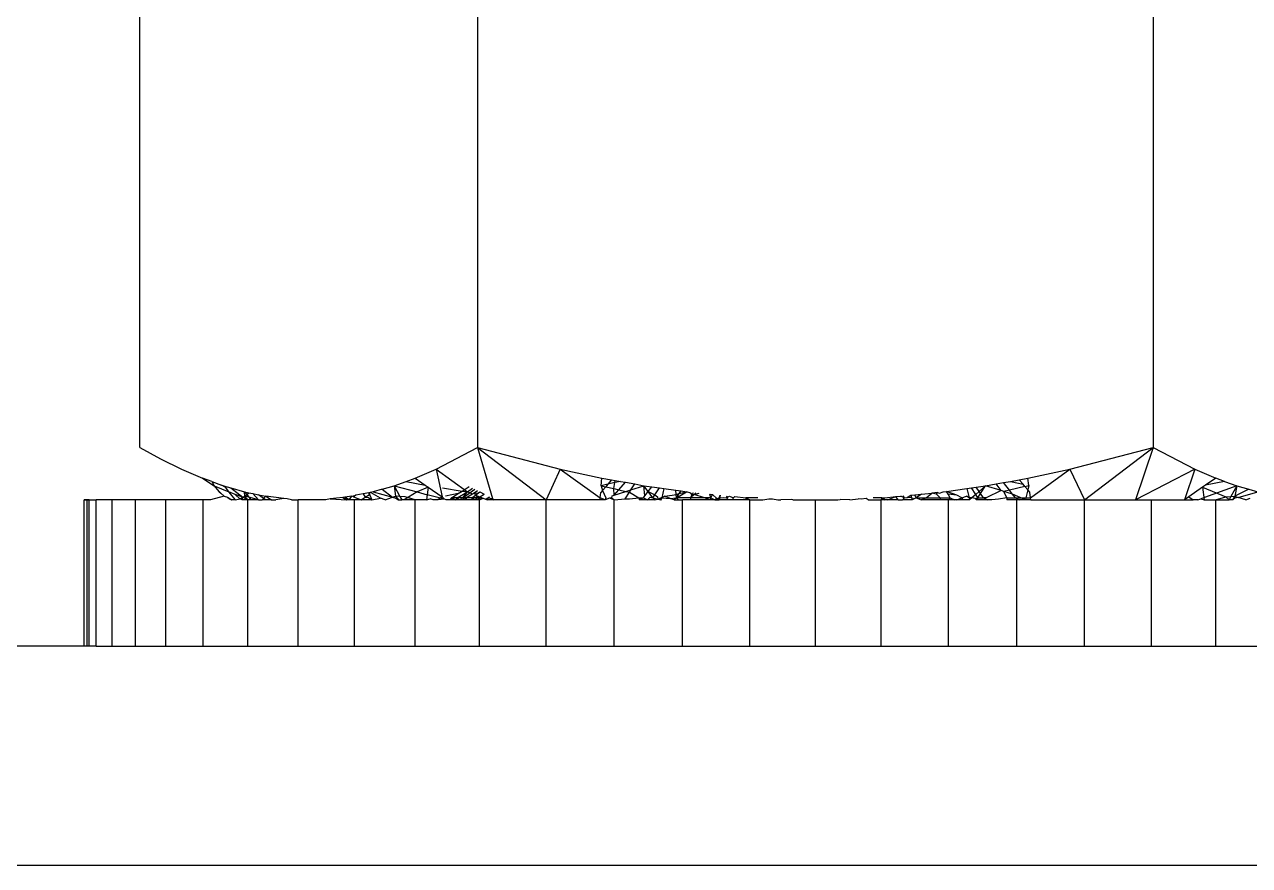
# Model space of a CAD drawing. Header units: millimetres. Extents: x 243 to 2849, y 203 to 3454.
# Drawn here: x 1650.18 to 1666.93, y 1575.16 to 1586.66 of the extents above; entities that cross this region are included whole.
import ezdxf

# ---------------------------------------------------------------- set-up
doc = ezdxf.new("R2010")
doc.units = ezdxf.units.MM

msp = doc.modelspace()

# ---------------------------------------------------------------- linework, layer by layer
for p, q in [((1651.761, 1580.871), (1651.761, 1587.442)), ((1656.379, 1587.442), (1656.379, 1580.871)), ((1665.617, 1587.442), (1665.617, 1580.871)), ((1651.761, 1580.871), (1652.044, 1580.715)), ((1655.811, 1580.574), (1656.379, 1580.871)), ((1656.379, 1580.871), (1657.508, 1580.577)), ((1656.379, 1580.871), (1657.317, 1580.156)), ((1656.379, 1580.871), (1656.583, 1580.175)), ((1664.478, 1580.574), (1665.617, 1580.871)), ((1664.679, 1580.156), (1665.617, 1580.871)), ((1665.617, 1580.871), (1665.376, 1580.156)), ((1665.617, 1580.871), (1666.185, 1580.575)), ((1652.044, 1580.715), (1652.328, 1580.575)), ((1652.328, 1580.575), (1652.616, 1580.452)), ((1655.524, 1580.452), (1655.811, 1580.574)), ((1655.811, 1580.574), (1655.894, 1580.198)), ((1655.811, 1580.574), (1656.239, 1580.266)), ((1657.508, 1580.577), (1657.317, 1580.156)), ((1657.508, 1580.577), (1658.078, 1580.454)), ((1657.508, 1580.577), (1658.056, 1580.182)), ((1663.903, 1580.451), (1664.478, 1580.574)), ((1663.94, 1580.182), (1664.478, 1580.574)), ((1664.478, 1580.574), (1664.679, 1580.156)), ((1666.185, 1580.575), (1665.376, 1580.156)), ((1666.185, 1580.575), (1666.045, 1580.156)), ((1666.185, 1580.575), (1666.472, 1580.452)), ((1652.746, 1580.405), (1652.616, 1580.452)), ((1652.616, 1580.452), (1652.776, 1580.349)), ((1652.746, 1580.405), (1652.776, 1580.349)), ((1652.746, 1580.405), (1652.875, 1580.359)), ((1655.238, 1580.349), (1655.403, 1580.409)), ((1655.403, 1580.409), (1655.524, 1580.452)), ((1655.403, 1580.409), (1655.661, 1580.358)), ((1655.524, 1580.452), (1655.661, 1580.358)), ((1658.07, 1580.35), (1658.078, 1580.454)), ((1658.078, 1580.454), (1658.211, 1580.43)), ((1658.211, 1580.43), (1658.16, 1580.37)), ((1658.256, 1580.392), (1658.16, 1580.37)), ((1658.211, 1580.43), (1658.262, 1580.421)), ((1658.24, 1580.31), (1658.256, 1580.392)), ((1658.256, 1580.392), (1658.262, 1580.421)), ((1658.331, 1580.409), (1658.256, 1580.392)), ((1658.262, 1580.421), (1658.331, 1580.409)), ((1658.311, 1580.293), (1658.401, 1580.396)), ((1658.331, 1580.409), (1658.401, 1580.396)), ((1658.401, 1580.396), (1658.527, 1580.373)), ((1663.47, 1580.374), (1663.57, 1580.392)), ((1663.57, 1580.392), (1663.665, 1580.409)), ((1663.651, 1580.288), (1663.57, 1580.392)), ((1663.665, 1580.409), (1663.785, 1580.43)), ((1663.665, 1580.409), (1663.837, 1580.37)), ((1663.785, 1580.43), (1663.903, 1580.451)), ((1663.837, 1580.37), (1663.785, 1580.43)), ((1663.916, 1580.352), (1663.903, 1580.451)), ((1666.472, 1580.452), (1666.333, 1580.358)), ((1666.593, 1580.409), (1666.333, 1580.358)), ((1666.593, 1580.409), (1666.472, 1580.452)), ((1666.593, 1580.409), (1666.76, 1580.349)), ((1652.776, 1580.349), (1652.819, 1580.298)), ((1652.776, 1580.349), (1652.975, 1580.265)), ((1652.819, 1580.298), (1652.845, 1580.266)), ((1652.819, 1580.298), (1652.869, 1580.246)), ((1652.845, 1580.266), (1652.869, 1580.246)), ((1652.869, 1580.246), (1652.915, 1580.206)), ((1652.875, 1580.359), (1652.903, 1580.349)), ((1652.934, 1580.326), (1652.875, 1580.359)), ((1652.934, 1580.326), (1652.903, 1580.349)), ((1652.903, 1580.349), (1653.004, 1580.32)), ((1652.975, 1580.265), (1652.934, 1580.326)), ((1653.07, 1580.156), (1652.975, 1580.265)), ((1653.062, 1580.229), (1652.975, 1580.265)), ((1653.004, 1580.32), (1653.191, 1580.266)), ((1653.004, 1580.32), (1653.169, 1580.191)), ((1653.126, 1580.169), (1653.062, 1580.229)), ((1653.169, 1580.191), (1653.062, 1580.229)), ((1653.191, 1580.266), (1653.251, 1580.254)), ((1653.196, 1580.206), (1653.191, 1580.266)), ((1653.191, 1580.266), (1653.252, 1580.191)), ((1653.196, 1580.206), (1653.251, 1580.254)), ((1653.251, 1580.254), (1653.305, 1580.243)), ((1653.305, 1580.243), (1653.382, 1580.227)), ((1653.384, 1580.156), (1653.305, 1580.243)), ((1653.382, 1580.227), (1653.482, 1580.206)), ((1653.478, 1580.156), (1653.382, 1580.227)), ((1654.658, 1580.206), (1654.714, 1580.218)), ((1654.714, 1580.218), (1654.682, 1580.196)), ((1654.815, 1580.239), (1654.714, 1580.218)), ((1654.89, 1580.254), (1654.815, 1580.239)), ((1654.815, 1580.239), (1654.841, 1580.192)), ((1654.841, 1580.192), (1654.901, 1580.229)), ((1654.949, 1580.266), (1654.89, 1580.254)), ((1654.901, 1580.229), (1654.89, 1580.254)), ((1654.924, 1580.25), (1654.89, 1580.254)), ((1654.89, 1580.254), (1654.934, 1580.156)), ((1655.052, 1580.177), (1654.924, 1580.25)), ((1655.072, 1580.302), (1654.949, 1580.266)), ((1654.949, 1580.266), (1655.215, 1580.192)), ((1655.072, 1580.302), (1655.238, 1580.349)), ((1655.072, 1580.302), (1655.215, 1580.192)), ((1655.238, 1580.349), (1655.317, 1580.202)), ((1655.238, 1580.349), (1655.257, 1580.206)), ((1655.238, 1580.349), (1655.552, 1580.264)), ((1655.552, 1580.264), (1655.373, 1580.156)), ((1655.705, 1580.328), (1655.552, 1580.264)), ((1655.552, 1580.264), (1655.691, 1580.227)), ((1655.661, 1580.358), (1655.705, 1580.328)), ((1655.691, 1580.227), (1655.681, 1580.156)), ((1655.705, 1580.328), (1655.691, 1580.227)), ((1655.924, 1580.164), (1655.691, 1580.227)), ((1655.705, 1580.328), (1655.894, 1580.198)), ((1655.899, 1580.319), (1656.168, 1580.277)), ((1656.114, 1580.242), (1655.938, 1580.207)), ((1656.023, 1580.182), (1656.114, 1580.242)), ((1656.098, 1580.182), (1656.239, 1580.266)), ((1656.114, 1580.242), (1656.168, 1580.277)), ((1656.168, 1580.277), (1656.264, 1580.34)), ((1656.168, 1580.277), (1656.239, 1580.266)), ((1656.175, 1580.182), (1656.34, 1580.301)), ((1656.175, 1580.182), (1656.239, 1580.266)), ((1656.22, 1580.182), (1656.309, 1580.238)), ((1656.239, 1580.266), (1656.309, 1580.317)), ((1656.239, 1580.266), (1656.309, 1580.238)), ((1656.298, 1580.182), (1656.351, 1580.221)), ((1656.309, 1580.238), (1656.333, 1580.253)), ((1656.333, 1580.253), (1656.378, 1580.282)), ((1656.333, 1580.253), (1656.385, 1580.246)), ((1656.333, 1580.253), (1656.351, 1580.221)), ((1656.351, 1580.221), (1656.41, 1580.265)), ((1656.351, 1580.221), (1656.386, 1580.182)), ((1656.351, 1580.221), (1656.411, 1580.197)), ((1656.385, 1580.246), (1656.41, 1580.265)), ((1656.41, 1580.265), (1656.47, 1580.234)), ((1656.411, 1580.197), (1656.47, 1580.234)), ((1658.056, 1580.182), (1658.062, 1580.256)), ((1658.088, 1580.286), (1658.062, 1580.256)), ((1658.16, 1580.37), (1658.07, 1580.35)), ((1658.07, 1580.35), (1658.088, 1580.286)), ((1658.07, 1580.35), (1658.13, 1580.336)), ((1658.13, 1580.336), (1658.088, 1580.286)), ((1658.088, 1580.286), (1658.132, 1580.182)), ((1658.16, 1580.37), (1658.13, 1580.336)), ((1658.13, 1580.336), (1658.24, 1580.31)), ((1658.22, 1580.21), (1658.246, 1580.219)), ((1658.246, 1580.219), (1658.24, 1580.31)), ((1658.24, 1580.31), (1658.311, 1580.293)), ((1658.246, 1580.219), (1658.311, 1580.293)), ((1658.246, 1580.219), (1658.406, 1580.27)), ((1658.311, 1580.293), (1658.406, 1580.27)), ((1658.397, 1580.169), (1658.454, 1580.259)), ((1658.406, 1580.27), (1658.475, 1580.293)), ((1658.406, 1580.27), (1658.454, 1580.259)), ((1658.454, 1580.259), (1658.475, 1580.293)), ((1658.454, 1580.259), (1658.583, 1580.182)), ((1658.475, 1580.293), (1658.527, 1580.373)), ((1658.475, 1580.293), (1658.654, 1580.35)), ((1658.527, 1580.373), (1658.654, 1580.35)), ((1658.666, 1580.209), (1658.654, 1580.35)), ((1658.713, 1580.271), (1658.654, 1580.35)), ((1658.654, 1580.35), (1658.762, 1580.335)), ((1658.666, 1580.209), (1658.713, 1580.271)), ((1658.713, 1580.271), (1658.762, 1580.335)), ((1658.776, 1580.182), (1658.713, 1580.271)), ((1658.713, 1580.271), (1658.804, 1580.226)), ((1658.762, 1580.335), (1658.864, 1580.32)), ((1658.776, 1580.182), (1658.804, 1580.226)), ((1658.804, 1580.226), (1658.864, 1580.32)), ((1658.804, 1580.226), (1658.837, 1580.199)), ((1658.864, 1580.32), (1658.925, 1580.312)), ((1658.925, 1580.312), (1658.897, 1580.182)), ((1658.925, 1580.312), (1659.088, 1580.288)), ((1658.935, 1580.206), (1659.04, 1580.218)), ((1659.04, 1580.218), (1659.093, 1580.231)), ((1659.093, 1580.231), (1659.088, 1580.288)), ((1659.088, 1580.288), (1659.16, 1580.278)), ((1659.093, 1580.231), (1659.137, 1580.242)), ((1659.098, 1580.182), (1659.093, 1580.231)), ((1659.098, 1580.182), (1659.236, 1580.267)), ((1659.098, 1580.182), (1659.137, 1580.242)), ((1659.137, 1580.242), (1659.16, 1580.278)), ((1659.137, 1580.242), (1659.236, 1580.267)), ((1659.16, 1580.278), (1659.236, 1580.267)), ((1659.295, 1580.246), (1659.236, 1580.267)), ((1659.292, 1580.182), (1659.339, 1580.231)), ((1659.292, 1580.182), (1659.312, 1580.224)), ((1659.312, 1580.224), (1659.295, 1580.246)), ((1659.312, 1580.224), (1659.329, 1580.258)), ((1659.339, 1580.231), (1659.312, 1580.224)), ((1659.339, 1580.231), (1659.363, 1580.254)), ((1659.339, 1580.231), (1659.407, 1580.249)), ((1659.481, 1580.182), (1659.339, 1580.231)), ((1659.567, 1580.182), (1659.554, 1580.234)), ((1659.554, 1580.234), (1659.592, 1580.23)), ((1659.567, 1580.182), (1659.592, 1580.23)), ((1659.592, 1580.23), (1659.651, 1580.174)), ((1659.681, 1580.182), (1659.695, 1580.22)), ((1659.695, 1580.22), (1659.681, 1580.156)), ((1662.252, 1580.19), (1662.303, 1580.219)), ((1662.303, 1580.219), (1662.357, 1580.225)), ((1662.303, 1580.219), (1662.322, 1580.156)), ((1662.315, 1580.182), (1662.303, 1580.219)), ((1662.357, 1580.225), (1662.45, 1580.235)), ((1662.374, 1580.182), (1662.357, 1580.225)), ((1662.45, 1580.235), (1662.374, 1580.182)), ((1662.45, 1580.235), (1662.591, 1580.249)), ((1662.513, 1580.182), (1662.591, 1580.249)), ((1662.668, 1580.257), (1662.591, 1580.249)), ((1662.654, 1580.232), (1662.591, 1580.249)), ((1662.654, 1580.232), (1662.668, 1580.257)), ((1662.705, 1580.182), (1662.654, 1580.232)), ((1662.668, 1580.257), (1662.696, 1580.247)), ((1662.696, 1580.247), (1662.746, 1580.265)), ((1662.746, 1580.265), (1662.791, 1580.272)), ((1662.791, 1580.272), (1663.069, 1580.311)), ((1662.811, 1580.234), (1662.791, 1580.272)), ((1662.933, 1580.22), (1662.791, 1580.272)), ((1662.839, 1580.182), (1662.811, 1580.234)), ((1662.933, 1580.22), (1662.811, 1580.234)), ((1662.998, 1580.182), (1662.933, 1580.22)), ((1663.069, 1580.311), (1663.132, 1580.32)), ((1663.069, 1580.311), (1663.099, 1580.182)), ((1663.132, 1580.32), (1663.198, 1580.33)), ((1663.19, 1580.23), (1663.132, 1580.32)), ((1663.19, 1580.23), (1663.135, 1580.182)), ((1663.237, 1580.271), (1663.19, 1580.23)), ((1663.22, 1580.182), (1663.19, 1580.23)), ((1663.198, 1580.33), (1663.325, 1580.348)), ((1663.237, 1580.271), (1663.198, 1580.33)), ((1663.22, 1580.182), (1663.256, 1580.242)), ((1663.325, 1580.348), (1663.237, 1580.271)), ((1663.256, 1580.242), (1663.237, 1580.271)), ((1663.256, 1580.242), (1663.325, 1580.348)), ((1663.295, 1580.182), (1663.256, 1580.242)), ((1663.325, 1580.348), (1663.47, 1580.374)), ((1663.538, 1580.282), (1663.325, 1580.348)), ((1663.538, 1580.282), (1663.331, 1580.182)), ((1663.538, 1580.282), (1663.47, 1580.374)), ((1663.576, 1580.27), (1663.538, 1580.282)), ((1663.651, 1580.288), (1663.576, 1580.27)), ((1663.613, 1580.182), (1663.576, 1580.27)), ((1663.694, 1580.233), (1663.576, 1580.27)), ((1663.863, 1580.339), (1663.651, 1580.288)), ((1663.694, 1580.233), (1663.651, 1580.288)), ((1663.734, 1580.182), (1663.694, 1580.233)), ((1663.871, 1580.156), (1663.694, 1580.233)), ((1663.863, 1580.339), (1663.837, 1580.37)), ((1663.863, 1580.339), (1663.916, 1580.352)), ((1663.903, 1580.293), (1663.863, 1580.339)), ((1663.903, 1580.293), (1663.877, 1580.182)), ((1663.916, 1580.352), (1663.903, 1580.293)), ((1663.929, 1580.263), (1663.903, 1580.293)), ((1663.94, 1580.182), (1663.929, 1580.263)), ((1666.292, 1580.329), (1666.102, 1580.198)), ((1666.76, 1580.349), (1666.266, 1580.169)), ((1666.333, 1580.358), (1666.292, 1580.329)), ((1666.292, 1580.329), (1666.315, 1580.156)), ((1666.292, 1580.329), (1666.608, 1580.196)), ((1666.76, 1580.349), (1666.68, 1580.201)), ((1666.76, 1580.349), (1666.732, 1580.205)), ((1666.924, 1580.302), (1666.732, 1580.205)), ((1666.76, 1580.349), (1666.924, 1580.302)), ((1666.777, 1580.19), (1667.048, 1580.266)), ((1666.924, 1580.302), (1667.048, 1580.266)), ((1650.998, 1578.156), (1650.998, 1580.156)), ((1650.998, 1580.156), (1651.039, 1580.156)), ((1651.069, 1580.156), (1650.998, 1580.156)), ((1651.039, 1578.156), (1651.039, 1580.156)), ((1651.039, 1580.156), (1651.069, 1580.156)), ((1651.069, 1578.156), (1651.069, 1580.156)), ((1651.069, 1580.156), (1651.165, 1580.156)), ((1651.165, 1578.156), (1651.165, 1580.156)), ((1651.384, 1580.156), (1651.165, 1580.156)), ((1651.384, 1578.156), (1651.384, 1580.156)), ((1651.7, 1580.156), (1651.384, 1580.156)), ((1651.7, 1578.156), (1651.7, 1580.156)), ((1652.115, 1580.156), (1651.7, 1580.156)), ((1652.115, 1578.156), (1652.115, 1580.156)), ((1652.628, 1580.156), (1652.115, 1580.156)), ((1652.628, 1578.156), (1652.628, 1580.156)), ((1652.725, 1580.156), (1652.628, 1580.156)), ((1652.915, 1580.206), (1652.725, 1580.156)), ((1652.915, 1580.206), (1652.957, 1580.192)), ((1652.957, 1580.192), (1652.985, 1580.169)), ((1652.957, 1580.192), (1653.016, 1580.156)), ((1652.985, 1580.169), (1653.016, 1580.156)), ((1653.07, 1580.156), (1653.016, 1580.156)), ((1653.07, 1580.156), (1653.126, 1580.169)), ((1653.126, 1580.169), (1653.169, 1580.191)), ((1653.158, 1580.156), (1653.126, 1580.169)), ((1653.158, 1580.156), (1653.169, 1580.191)), ((1653.235, 1580.156), (1653.158, 1580.156)), ((1653.169, 1580.191), (1653.196, 1580.206)), ((1653.169, 1580.191), (1653.235, 1580.156)), ((1653.235, 1580.156), (1653.196, 1580.206)), ((1653.252, 1580.191), (1653.196, 1580.206)), ((1653.235, 1578.156), (1653.235, 1580.156)), ((1653.28, 1580.156), (1653.235, 1580.156)), ((1653.252, 1580.191), (1653.28, 1580.156)), ((1653.384, 1580.156), (1653.252, 1580.191)), ((1653.384, 1580.156), (1653.28, 1580.156)), ((1653.384, 1580.156), (1653.435, 1580.156)), ((1653.435, 1580.156), (1653.482, 1580.206)), ((1653.478, 1580.156), (1653.435, 1580.156)), ((1653.56, 1580.156), (1653.478, 1580.156)), ((1653.482, 1580.206), (1653.56, 1580.156)), ((1653.73, 1580.175), (1653.482, 1580.206)), ((1653.56, 1580.156), (1653.619, 1580.156)), ((1653.73, 1580.175), (1653.619, 1580.156)), ((1653.776, 1580.169), (1653.73, 1580.175)), ((1653.832, 1580.156), (1653.776, 1580.169)), ((1653.832, 1580.156), (1653.927, 1580.156)), ((1653.927, 1578.156), (1653.927, 1580.156)), ((1654.07, 1580.156), (1653.927, 1580.156)), ((1654.116, 1580.158), (1654.07, 1580.156)), ((1654.179, 1580.156), (1654.116, 1580.158)), ((1654.302, 1580.156), (1654.179, 1580.156)), ((1654.364, 1580.169), (1654.302, 1580.156)), ((1654.534, 1580.19), (1654.364, 1580.169)), ((1654.364, 1580.169), (1654.59, 1580.156)), ((1654.564, 1580.194), (1654.534, 1580.19)), ((1654.534, 1580.19), (1654.59, 1580.156)), ((1654.658, 1580.206), (1654.564, 1580.194)), ((1654.622, 1580.156), (1654.564, 1580.194)), ((1654.564, 1580.194), (1654.59, 1580.156)), ((1654.622, 1580.156), (1654.59, 1580.156)), ((1654.622, 1580.156), (1654.658, 1580.206)), ((1654.695, 1580.156), (1654.622, 1580.156)), ((1654.682, 1580.196), (1654.658, 1580.206)), ((1654.682, 1580.196), (1654.787, 1580.156)), ((1654.695, 1578.156), (1654.695, 1580.156)), ((1654.787, 1580.156), (1654.695, 1580.156)), ((1654.787, 1580.156), (1654.841, 1580.192)), ((1654.934, 1580.156), (1654.787, 1580.156)), ((1654.841, 1580.192), (1654.886, 1580.189)), ((1654.886, 1580.189), (1654.934, 1580.156)), ((1654.934, 1580.156), (1655.052, 1580.177)), ((1655.114, 1580.156), (1655.052, 1580.177)), ((1655.114, 1580.156), (1655.215, 1580.192)), ((1655.215, 1580.192), (1655.257, 1580.206)), ((1655.215, 1580.192), (1655.261, 1580.179)), ((1655.257, 1580.206), (1655.296, 1580.156)), ((1655.317, 1580.202), (1655.257, 1580.206)), ((1655.261, 1580.179), (1655.296, 1580.156)), ((1655.296, 1580.156), (1655.341, 1580.156)), ((1655.317, 1580.202), (1655.341, 1580.156)), ((1655.39, 1580.196), (1655.317, 1580.202)), ((1655.373, 1580.156), (1655.341, 1580.156)), ((1655.526, 1580.156), (1655.373, 1580.156)), ((1655.526, 1580.156), (1655.39, 1580.196)), ((1655.526, 1578.156), (1655.526, 1580.156)), ((1655.681, 1580.156), (1655.526, 1580.156)), ((1655.681, 1580.156), (1655.728, 1580.169)), ((1655.769, 1580.156), (1655.728, 1580.169)), ((1655.836, 1580.156), (1655.769, 1580.156)), ((1655.894, 1580.198), (1655.836, 1580.156)), ((1655.924, 1580.164), (1655.836, 1580.156)), ((1655.894, 1580.198), (1655.924, 1580.164)), ((1655.951, 1580.156), (1655.924, 1580.164)), ((1655.998, 1580.156), (1655.951, 1580.156)), ((1656.023, 1580.182), (1655.998, 1580.156)), ((1656.048, 1580.156), (1655.998, 1580.156)), ((1656.023, 1580.182), (1656.082, 1580.156)), ((1656.098, 1580.182), (1656.023, 1580.182)), ((1656.023, 1580.182), (1656.048, 1580.156)), ((1656.082, 1580.156), (1656.048, 1580.156)), ((1656.117, 1580.156), (1656.048, 1580.156)), ((1656.098, 1580.182), (1656.082, 1580.156)), ((1656.117, 1580.156), (1656.082, 1580.156)), ((1656.098, 1580.182), (1656.117, 1580.156)), ((1656.148, 1580.182), (1656.098, 1580.182)), ((1656.191, 1580.156), (1656.117, 1580.156)), ((1656.153, 1580.156), (1656.117, 1580.156)), ((1656.148, 1580.182), (1656.153, 1580.156)), ((1656.22, 1580.182), (1656.148, 1580.182)), ((1656.148, 1580.182), (1656.175, 1580.182)), ((1656.191, 1580.156), (1656.153, 1580.156)), ((1656.175, 1580.182), (1656.191, 1580.156)), ((1656.22, 1580.182), (1656.191, 1580.156)), ((1656.229, 1580.156), (1656.191, 1580.156)), ((1656.22, 1580.182), (1656.229, 1580.156)), ((1656.298, 1580.182), (1656.22, 1580.182)), ((1656.298, 1580.156), (1656.229, 1580.156)), ((1656.298, 1580.182), (1656.298, 1580.156)), ((1656.386, 1580.182), (1656.298, 1580.182)), ((1656.335, 1580.156), (1656.298, 1580.182)), ((1656.335, 1580.156), (1656.298, 1580.156)), ((1656.386, 1580.182), (1656.335, 1580.156)), ((1656.405, 1580.156), (1656.335, 1580.156)), ((1656.386, 1580.182), (1656.411, 1580.197)), ((1656.386, 1580.182), (1656.405, 1580.156)), ((1656.386, 1580.182), (1656.454, 1580.179)), ((1656.405, 1580.156), (1656.454, 1580.179)), ((1656.405, 1578.156), (1656.405, 1580.156)), ((1656.411, 1580.197), (1656.454, 1580.179)), ((1656.454, 1580.179), (1656.485, 1580.167)), ((1656.485, 1580.167), (1656.519, 1580.182)), ((1656.485, 1580.167), (1656.511, 1580.156)), ((1656.519, 1580.182), (1656.511, 1580.156)), ((1656.557, 1580.156), (1656.511, 1580.156)), ((1656.519, 1580.182), (1656.54, 1580.198)), ((1656.519, 1580.182), (1656.583, 1580.175)), ((1656.583, 1580.175), (1656.557, 1580.156)), ((1656.604, 1580.156), (1656.557, 1580.156)), ((1656.583, 1580.175), (1656.604, 1580.156)), ((1657.317, 1580.156), (1656.604, 1580.156)), ((1657.317, 1578.156), (1657.317, 1580.156)), ((1658.053, 1580.156), (1657.317, 1580.156)), ((1658.053, 1580.156), (1658.056, 1580.182)), ((1658.125, 1580.156), (1658.053, 1580.156)), ((1658.125, 1580.156), (1658.056, 1580.182)), ((1658.132, 1580.182), (1658.125, 1580.156)), ((1658.184, 1580.177), (1658.125, 1580.156)), ((1658.214, 1580.182), (1658.184, 1580.177)), ((1658.247, 1580.156), (1658.184, 1580.177)), ((1658.214, 1580.182), (1658.22, 1580.21)), ((1658.214, 1580.182), (1658.247, 1580.156)), ((1658.247, 1580.156), (1658.397, 1580.169)), ((1658.247, 1578.156), (1658.247, 1580.156)), ((1658.397, 1580.169), (1658.457, 1580.17)), ((1658.457, 1580.17), (1658.583, 1580.182)), ((1658.583, 1580.182), (1658.587, 1580.156)), ((1658.583, 1580.182), (1658.645, 1580.182)), ((1658.645, 1580.182), (1658.587, 1580.156)), ((1658.702, 1580.156), (1658.587, 1580.156)), ((1658.645, 1580.182), (1658.666, 1580.209)), ((1658.645, 1580.182), (1658.702, 1580.156)), ((1658.702, 1580.156), (1658.737, 1580.192)), ((1658.797, 1580.156), (1658.702, 1580.156)), ((1658.737, 1580.192), (1658.776, 1580.182)), ((1658.776, 1580.182), (1658.797, 1580.156)), ((1658.776, 1580.182), (1658.841, 1580.167)), ((1658.797, 1580.156), (1658.841, 1580.167)), ((1658.837, 1580.199), (1658.841, 1580.167)), ((1658.841, 1580.167), (1658.867, 1580.174)), ((1658.841, 1580.167), (1658.889, 1580.156)), ((1658.867, 1580.174), (1658.935, 1580.206)), ((1658.897, 1580.182), (1658.867, 1580.174)), ((1658.867, 1580.174), (1658.889, 1580.156)), ((1658.889, 1580.156), (1658.897, 1580.182)), ((1658.897, 1580.182), (1659.013, 1580.176)), ((1659.013, 1580.176), (1658.935, 1580.206)), ((1659.013, 1580.176), (1659.098, 1580.182)), ((1659.066, 1580.156), (1659.013, 1580.176)), ((1659.098, 1580.182), (1659.066, 1580.156)), ((1659.066, 1580.156), (1659.12, 1580.156)), ((1659.098, 1580.182), (1659.12, 1580.156)), ((1659.292, 1580.182), (1659.098, 1580.182)), ((1659.12, 1580.156), (1659.179, 1580.156)), ((1659.179, 1578.156), (1659.179, 1580.156)), ((1659.292, 1580.156), (1659.179, 1580.156)), ((1659.292, 1580.182), (1659.292, 1580.156)), ((1659.481, 1580.182), (1659.292, 1580.182)), ((1659.554, 1580.156), (1659.292, 1580.156)), ((1659.554, 1580.156), (1659.481, 1580.182)), ((1659.567, 1580.182), (1659.481, 1580.182)), ((1659.567, 1580.182), (1659.554, 1580.156)), ((1659.622, 1580.156), (1659.554, 1580.156)), ((1659.567, 1580.182), (1659.622, 1580.156)), ((1659.622, 1580.156), (1659.681, 1580.182)), ((1659.651, 1580.174), (1659.622, 1580.156)), ((1659.622, 1580.156), (1659.681, 1580.156)), ((1659.651, 1580.174), (1659.681, 1580.182)), ((1659.651, 1580.174), (1659.681, 1580.156)), ((1659.681, 1580.182), (1659.735, 1580.19)), ((1659.681, 1580.182), (1659.681, 1580.156)), ((1659.808, 1580.156), (1659.681, 1580.156)), ((1659.735, 1580.19), (1659.784, 1580.182)), ((1659.784, 1580.182), (1659.793, 1580.209)), ((1659.784, 1580.182), (1659.822, 1580.206)), ((1659.784, 1580.182), (1659.808, 1580.156)), ((1659.855, 1580.156), (1659.808, 1580.156)), ((1659.822, 1580.206), (1659.879, 1580.182)), ((1659.855, 1580.156), (1659.898, 1580.201)), ((1660.043, 1580.156), (1659.855, 1580.156)), ((1659.879, 1580.182), (1659.898, 1580.201)), ((1659.898, 1580.201), (1660.045, 1580.182)), ((1660.045, 1580.182), (1660.043, 1580.156)), ((1660.1, 1580.156), (1660.043, 1580.156)), ((1660.045, 1580.182), (1660.1, 1580.156)), ((1660.212, 1580.182), (1660.045, 1580.182)), ((1660.1, 1578.156), (1660.1, 1580.156)), ((1660.1, 1580.156), (1660.279, 1580.156)), ((1660.279, 1580.156), (1660.361, 1580.172)), ((1660.361, 1580.172), (1660.411, 1580.169)), ((1660.411, 1580.169), (1660.483, 1580.156)), ((1660.483, 1580.156), (1660.526, 1580.156)), ((1660.665, 1580.163), (1660.526, 1580.156)), ((1660.691, 1580.156), (1660.665, 1580.163)), ((1660.691, 1580.156), (1660.998, 1580.156)), ((1660.998, 1578.156), (1660.998, 1580.156)), ((1660.998, 1580.156), (1661.306, 1580.156)), ((1661.306, 1580.156), (1661.337, 1580.163)), ((1661.47, 1580.156), (1661.337, 1580.163)), ((1661.47, 1580.156), (1661.583, 1580.169)), ((1661.622, 1580.165), (1661.583, 1580.169)), ((1661.694, 1580.176), (1661.622, 1580.165)), ((1661.717, 1580.156), (1661.694, 1580.176)), ((1661.717, 1580.156), (1661.897, 1580.156)), ((1661.908, 1580.182), (1661.789, 1580.182)), ((1661.908, 1580.182), (1661.897, 1580.156)), ((1661.897, 1578.156), (1661.897, 1580.156)), ((1661.953, 1580.156), (1661.897, 1580.156)), ((1661.908, 1580.182), (1661.953, 1580.156)), ((1661.908, 1580.182), (1661.949, 1580.182)), ((1661.949, 1580.182), (1662.098, 1580.201)), ((1661.984, 1580.156), (1661.953, 1580.156)), ((1661.984, 1580.156), (1662.098, 1580.201)), ((1662.13, 1580.156), (1661.984, 1580.156)), ((1662.098, 1580.201), (1662.165, 1580.205)), ((1662.13, 1580.156), (1662.098, 1580.201)), ((1662.13, 1580.156), (1662.188, 1580.156)), ((1662.213, 1580.182), (1662.165, 1580.205)), ((1662.213, 1580.182), (1662.188, 1580.156)), ((1662.322, 1580.156), (1662.188, 1580.156)), ((1662.213, 1580.182), (1662.203, 1580.209)), ((1662.213, 1580.182), (1662.252, 1580.19)), ((1662.315, 1580.182), (1662.252, 1580.19)), ((1662.315, 1580.182), (1662.322, 1580.156)), ((1662.374, 1580.182), (1662.322, 1580.156)), ((1662.349, 1580.173), (1662.322, 1580.156)), ((1662.349, 1580.173), (1662.374, 1580.182)), ((1662.374, 1580.182), (1662.443, 1580.156)), ((1662.374, 1580.182), (1662.513, 1580.182)), ((1662.443, 1580.156), (1662.513, 1580.182)), ((1662.705, 1580.156), (1662.443, 1580.156)), ((1662.513, 1580.182), (1662.705, 1580.182)), ((1662.705, 1580.182), (1662.705, 1580.156)), ((1662.705, 1580.182), (1662.839, 1580.182)), ((1662.818, 1580.156), (1662.705, 1580.156)), ((1662.839, 1580.182), (1662.818, 1580.156)), ((1662.818, 1578.156), (1662.818, 1580.156)), ((1662.898, 1580.156), (1662.818, 1580.156)), ((1662.839, 1580.182), (1662.898, 1580.156)), ((1662.931, 1580.156), (1662.898, 1580.156)), ((1662.931, 1580.156), (1662.998, 1580.182)), ((1663.02, 1580.156), (1662.931, 1580.156)), ((1662.998, 1580.182), (1663.062, 1580.206)), ((1663.02, 1580.156), (1662.998, 1580.182)), ((1663.105, 1580.156), (1663.02, 1580.156)), ((1663.099, 1580.182), (1663.062, 1580.206)), ((1663.099, 1580.182), (1663.105, 1580.156)), ((1663.135, 1580.182), (1663.099, 1580.182)), ((1663.135, 1580.182), (1663.105, 1580.156)), ((1663.18, 1580.174), (1663.135, 1580.182)), ((1663.18, 1580.174), (1663.22, 1580.182)), ((1663.18, 1580.174), (1663.199, 1580.156)), ((1663.22, 1580.182), (1663.199, 1580.156)), ((1663.352, 1580.156), (1663.199, 1580.156)), ((1663.22, 1580.182), (1663.295, 1580.182)), ((1663.295, 1580.182), (1663.352, 1580.156)), ((1663.331, 1580.182), (1663.295, 1580.182)), ((1663.409, 1580.156), (1663.352, 1580.156)), ((1663.502, 1580.166), (1663.409, 1580.156)), ((1663.613, 1580.182), (1663.502, 1580.166)), ((1663.613, 1580.182), (1663.613, 1580.156)), ((1663.613, 1580.182), (1663.734, 1580.182)), ((1663.75, 1580.156), (1663.613, 1580.156)), ((1663.734, 1580.182), (1663.782, 1580.156)), ((1663.734, 1580.182), (1663.877, 1580.182)), ((1663.75, 1578.156), (1663.75, 1580.156)), ((1663.782, 1580.156), (1663.75, 1580.156)), ((1663.871, 1580.156), (1663.782, 1580.156)), ((1663.877, 1580.182), (1663.871, 1580.156)), ((1663.943, 1580.156), (1663.871, 1580.156)), ((1663.877, 1580.182), (1663.94, 1580.182)), ((1663.943, 1580.156), (1663.94, 1580.182)), ((1663.943, 1580.156), (1664.679, 1580.156)), ((1664.679, 1578.156), (1664.679, 1580.156)), ((1664.679, 1580.156), (1665.376, 1580.156)), ((1665.376, 1580.156), (1665.591, 1580.156)), ((1665.591, 1580.156), (1665.591, 1578.156)), ((1665.591, 1580.156), (1666.045, 1580.156)), ((1666.102, 1580.198), (1666.045, 1580.156)), ((1666.045, 1580.156), (1666.161, 1580.156)), ((1666.102, 1580.198), (1666.161, 1580.156)), ((1666.227, 1580.156), (1666.161, 1580.156)), ((1666.227, 1580.156), (1666.266, 1580.169)), ((1666.266, 1580.169), (1666.315, 1580.156)), ((1666.315, 1580.156), (1666.47, 1580.156)), ((1666.47, 1580.156), (1666.608, 1580.196)), ((1666.47, 1580.156), (1666.47, 1578.156)), ((1666.47, 1580.156), (1666.655, 1580.156)), ((1666.608, 1580.196), (1666.68, 1580.201)), ((1666.608, 1580.196), (1666.655, 1580.156)), ((1666.68, 1580.201), (1666.655, 1580.156)), ((1666.701, 1580.156), (1666.655, 1580.156)), ((1666.68, 1580.201), (1666.732, 1580.205)), ((1666.732, 1580.205), (1666.701, 1580.156)), ((1666.735, 1580.179), (1666.701, 1580.156)), ((1666.732, 1580.205), (1666.777, 1580.19)), ((1666.735, 1580.179), (1666.732, 1580.205)), ((1666.777, 1580.19), (1666.735, 1580.179)), ((1666.883, 1580.156), (1666.777, 1580.19)), ((1666.883, 1580.156), (1666.943, 1580.177)), ((1650.998, 1578.156), (1620.998, 1578.156)), ((1651.039, 1578.156), (1650.998, 1578.156)), ((1651.069, 1578.156), (1651.039, 1578.156)), ((1651.165, 1578.156), (1651.069, 1578.156)), ((1651.165, 1578.156), (1651.384, 1578.156)), ((1651.384, 1578.156), (1651.7, 1578.156)), ((1651.7, 1578.156), (1652.115, 1578.156)), ((1652.115, 1578.156), (1652.628, 1578.156)), ((1652.628, 1578.156), (1653.235, 1578.156)), ((1653.235, 1578.156), (1653.927, 1578.156)), ((1653.927, 1578.156), (1654.695, 1578.156)), ((1654.695, 1578.156), (1655.526, 1578.156)), ((1655.526, 1578.156), (1656.405, 1578.156)), ((1656.405, 1578.156), (1657.317, 1578.156)), ((1657.317, 1578.156), (1658.247, 1578.156)), ((1658.247, 1578.156), (1659.179, 1578.156)), ((1659.179, 1578.156), (1660.1, 1578.156)), ((1660.1, 1578.156), (1660.998, 1578.156)), ((1660.998, 1578.156), (1661.897, 1578.156)), ((1661.897, 1578.156), (1662.818, 1578.156)), ((1662.818, 1578.156), (1663.75, 1578.156)), ((1663.75, 1578.156), (1664.679, 1578.156)), ((1664.679, 1578.156), (1665.591, 1578.156)), ((1665.591, 1578.156), (1666.47, 1578.156)), ((1666.47, 1578.156), (1667.301, 1578.156)), ((1670.998, 1575.156), (1620.998, 1575.156))]:
    msp.add_line(p, q)

doc.saveas('drawing.dxf')
